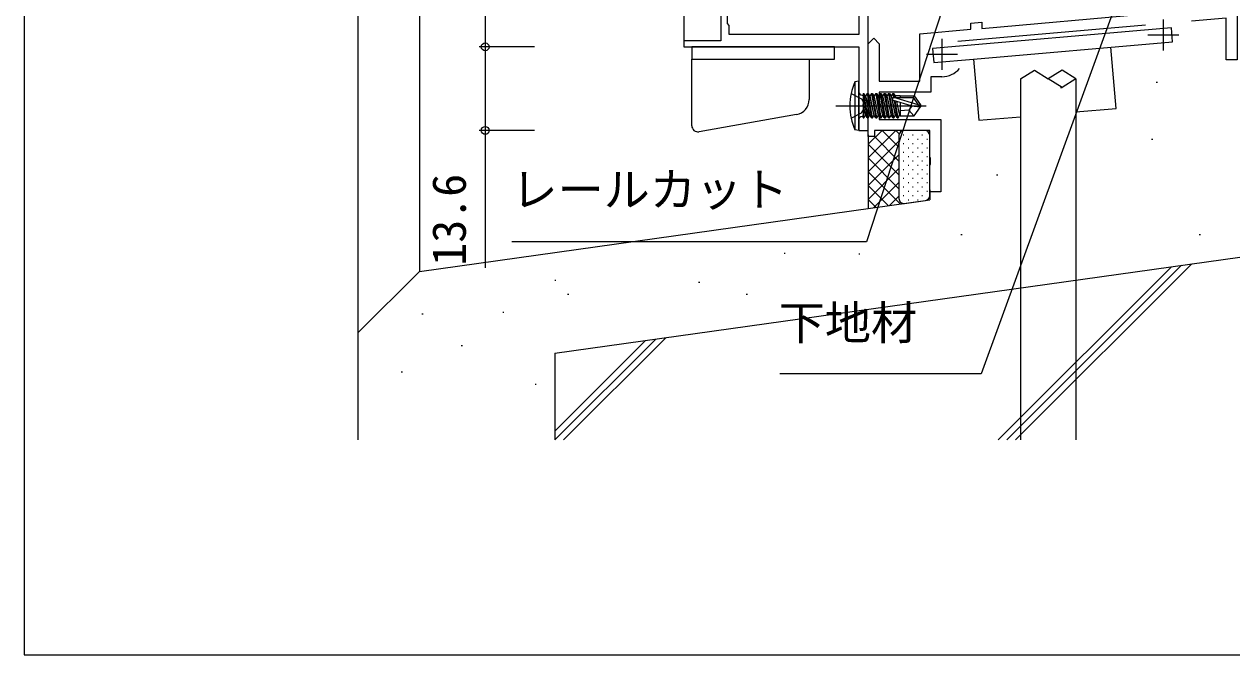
# Model space of a CAD drawing. Units: millimetres, scale not verified. Extents: x -437 to 438, y -281 to 279.
# Drawn here: x -436.8 to -240.4, y -281.3 to -178.6 of the extents above; entities that cross this region are included whole.
import ezdxf
from ezdxf.enums import TextEntityAlignment as Align

# ---------------------------------------------------------------- set-up
doc = ezdxf.new("R2010")
doc.units = ezdxf.units.MM
doc.header["$LTSCALE"] = 2
doc.layers.add('0-2_YKK_11', color=7, linetype='Continuous', lineweight=18)
for name, color, linetype in [('0-4_YKK_12', 2, 'Continuous'), ('0-5_YKK_13', 4, 'Continuous'), ('0-7_YKK_D', 6, 'Continuous'), ('0-8_YKK_ZWAK', 7, 'Continuous'), ('0-9_YSS_K', 3, 'Continuous'), ('0-A_YSS_KE', 3, 'Continuous')]:
    doc.layers.add(name, color=color, linetype=linetype)
doc.styles.add('ＭＳ ゴシック', font='')
doc.styles.get('ＭＳ ゴシック').set_extended_font_data('MS Gothic')

msp = doc.modelspace()

# ---------------------------------------------------------------- linework, layer by layer
at = {"layer": '0-2_YKK_11', "color": 4}
for p, q in [((-254.387, -178.765), (-284.935, -181.437)), ((-251.5, -177.87), (-251.5, -182.87)), ((-254, -180.37), (-249, -180.37)), ((-298.6, -180.903), (-297.7, -181.803)), ((-287.5, -181.018), (-287.5, -186.018)), ((-290, -183.518), (-285, -183.518)), ((-289.357, -200.424), (-289.5, -200.232)), ((-289.357, -201.382), (-289.357, -200.424))]:
    msp.add_line(p, q, dxfattribs=at)
for points in [[(-239.5, -138.278), (-239.5, -184.403), (-241.3, -184.403), (-241.3, -177.619), (-246.937, -178.113)], [(-281, -178.279), (-281, -179.286), (-254.3, -176.95), (-254.3, -172.903), (-256.5, -172.903), (-256.5, -161.117), (-256.337, -160.85)], [(-297.7, -181.803), (-297.7, -187.903), (-291.1, -187.903), (-291.1, -180.17), (-282.8, -179.444), (-282.8, -178.436), (-281, -178.279)], [(-289.5, -200.232), (-289.5, -195.903), (-298.5, -195.903), (-298.5, -196.903), (-299.5, -196.903), (-299.5, -195.903), (-299.5, -181.803), (-298.6, -180.903)], [(-287.5, -187.169), (-289.3, -187.169), (-289.3, -189.703), (-297.7, -189.703), (-297.7, -194.103), (-287.7, -194.103), (-287.7, -205.903), (-289.5, -205.903), (-289.5, -201.574), (-289.357, -201.382)]]:
    msp.add_lwpolyline(points, dxfattribs=at)
at = {"layer": '0-2_YKK_11', "color": 211}
for points in [[(-329.5, -150), (-329.5, -159.9), (-323.5, -159.9), (-323.5, -181.3), (-329.5, -181.3), (-329.5, -182.3), (-301, -182.3), (-301, -195.9), (-299.5, -195.9), (-299.5, -175.016), (-279.965, -174.334)], [(-298.023, -156.309), (-280.5, -155.39), (-280.5, -172.851), (-301, -173.567), (-301, -180.3), (-322.1, -180.3), (-322.1, -178.8), (-322.4, -178.5), (-322.4, -175.5), (-322.1, -175.2), (-322.1, -172.876), (-322.1, -172.2), (-322.4, -171.9), (-322.4, -170.8), (-322.1, -170.5), (-322.1, -160.176), (-317.223, -159.921)]]:
    msp.add_lwpolyline(points, dxfattribs=at)
at = {"layer": '0-2_YKK_11', "color": 4}
msp.add_arc((-287.5, -183.519), 3.65, 270, 320.8598, dxfattribs=at)
at = {"layer": '0-4_YKK_12'}
msp.add_line((-329.5, -159.4), (-329.5, -181.6), dxfattribs=at)
at = {"layer": '0-5_YKK_13'}
for p, q in [((-328.2, -182.3), (-328.2, -184.3)), ((-305, -182.3), (-328.2, -182.3)), ((-305, -184.3), (-305, -182.3)), ((-282.364, -184.301), (-249.988, -181.468)), ((-259.178, -192.311), (-260.05, -182.349)), ((-328.2, -184.3), (-325.018, -184.3)), ((-328.2, -195.143), (-328.2, -184.3)), ((-325.018, -184.3), (-305, -184.3)), ((-309.1, -184.3), (-309.1, -190.869)), ((-301, -187.9), (-301.652, -187.978)), ((-301.652, -187.978), (-301.652, -195.822)), ((-301, -195.9), (-301, -187.9)), ((-302.287, -189.9), (-300.572, -190.755)), ((-300.5, -190.17), (-300.3, -190.17)), ((-300.3, -189.921), (-300.3, -193.879)), ((-300.3, -189.921), (-300.212, -189.921)), ((-299.512, -193.879), (-300.212, -189.921)), ((-300.212, -189.921), (-299.994, -190.3)), ((-299.994, -190.3), (-299.294, -193.5)), ((-299.906, -190.3), (-299.994, -190.3)), ((-299.687, -189.921), (-299.906, -190.3)), ((-299.206, -193.5), (-299.906, -190.3)), ((-299.687, -189.921), (-299.512, -189.921)), ((-298.812, -193.879), (-299.512, -189.921)), ((-299.512, -189.921), (-299.294, -190.3)), ((-299.294, -190.3), (-298.594, -193.5)), ((-299.206, -190.3), (-299.294, -190.3)), ((-298.987, -189.921), (-299.206, -190.3)), ((-298.506, -190.3), (-298.594, -190.3)), ((-298.287, -189.921), (-298.506, -190.3)), ((-297.806, -193.5), (-298.506, -190.3)), ((-298.287, -189.921), (-298.112, -189.921)), ((-298.287, -189.921), (-297.587, -193.879)), ((-298.112, -189.921), (-297.894, -190.3)), ((-297.412, -193.879), (-298.112, -189.921)), ((-297.894, -190.3), (-297.194, -193.5)), ((-297.806, -190.3), (-297.894, -190.3)), ((-297.587, -189.921), (-297.806, -190.3)), ((-297.106, -193.5), (-297.806, -190.3)), ((-297.587, -189.921), (-296.887, -193.879)), ((-297.587, -189.921), (-297.412, -189.921)), ((-297.412, -189.921), (-297.194, -190.3)), ((-296.712, -193.879), (-297.412, -189.921)), ((-297.194, -190.3), (-296.494, -193.5)), ((-297.106, -190.3), (-297.194, -190.3)), ((-296.887, -189.921), (-297.106, -190.3)), ((-296.406, -193.5), (-297.106, -190.3)), ((-296.887, -189.921), (-296.187, -193.879)), ((-296.887, -189.921), (-296.712, -189.921)), ((-296.712, -189.921), (-296.494, -190.3)), ((-296.012, -193.879), (-296.712, -189.921)), ((-296.494, -190.3), (-295.794, -193.5)), ((-296.406, -190.3), (-296.494, -190.3)), ((-296.187, -189.921), (-296.406, -190.3)), ((-295.706, -193.5), (-296.406, -190.3)), ((-296.187, -189.921), (-295.487, -193.879)), ((-296.187, -189.921), (-296.012, -189.921)), ((-296.012, -189.921), (-295.794, -190.3)), ((-295.312, -193.879), (-296.012, -189.921)), ((-295.794, -190.3), (-295.094, -193.5)), ((-295.706, -190.3), (-295.794, -190.3)), ((-295.487, -189.921), (-295.706, -190.3)), ((-295.006, -193.5), (-295.706, -190.3)), ((-295.487, -189.921), (-295.375, -190.551)), ((-295.487, -189.921), (-295.312, -189.921)), ((-295.201, -190.55), (-295.312, -189.921)), ((-294.3, -190.3), (-295.094, -190.3)), ((-294.3, -190.25), (-294.3, -190.55)), ((-292.205, -190.55), (-291.362, -191.75)), ((-292.011, -190.25), (-291, -191.75)), ((-268.234, -188.91), (-267.968, -188.91)), ((-304.753, -191.9), (-290.07, -191.9)), ((-300.572, -190.755), (-299.963, -191.9)), ((-300.3, -192.101), (-299.994, -193.5)), ((-292.506, -191.9), (-295.406, -191.04)), ((-295.282, -191.077), (-294.787, -193.879)), ((-294.612, -193.879), (-295.098, -191.132)), ((-294.899, -191.191), (-294.394, -193.5)), ((-294.3, -191.368), (-294.3, -193.55)), ((-292.506, -191.9), (-291, -191.9)), ((-292.506, -191.9), (-291, -192.05)), ((-292.011, -193.55), (-291, -192.05)), ((-291.362, -191.75), (-291, -191.75)), ((-291, -191.75), (-291, -192.05)), ((-265.723, -192.883), (-259.178, -192.311)), ((-311.166, -193.331), (-327.026, -196.128)), ((-300.5, -193.63), (-300.3, -193.63)), ((-300.212, -193.879), (-299.994, -193.5)), ((-299.906, -193.5), (-299.994, -193.5)), ((-299.512, -193.879), (-299.294, -193.5)), ((-299.206, -193.5), (-299.294, -193.5)), ((-298.987, -193.879), (-298.812, -193.879)), ((-298.812, -193.879), (-298.594, -193.5)), ((-298.506, -193.5), (-298.594, -193.5)), ((-298.112, -193.879), (-297.894, -193.5)), ((-297.806, -193.5), (-297.894, -193.5)), ((-297.587, -193.879), (-297.806, -193.5)), ((-297.587, -193.879), (-297.412, -193.879)), ((-297.412, -193.879), (-297.194, -193.5)), ((-297.106, -193.5), (-297.194, -193.5)), ((-296.887, -193.879), (-297.106, -193.5)), ((-296.887, -193.879), (-296.712, -193.879)), ((-296.712, -193.879), (-296.494, -193.5)), ((-296.406, -193.5), (-296.494, -193.5)), ((-296.187, -193.879), (-296.406, -193.5)), ((-296.187, -193.879), (-296.012, -193.879)), ((-296.012, -193.879), (-295.794, -193.5)), ((-295.706, -193.5), (-295.794, -193.5)), ((-295.487, -193.879), (-295.706, -193.5)), ((-295.487, -193.879), (-295.312, -193.879)), ((-295.312, -193.879), (-295.094, -193.5)), ((-295.006, -193.5), (-295.094, -193.5)), ((-294.787, -193.879), (-295.006, -193.5)), ((-294.787, -193.879), (-294.612, -193.879)), ((-294.612, -193.879), (-294.394, -193.5)), ((-294.306, -193.5), (-294.394, -193.5)), ((-294.3, -193.55), (-292.011, -193.55)), ((-292.9, -192.6), (-292.088, -193.55)), ((-281.493, -194.263), (-274.723, -193.671)), ((-301, -195.9), (-301.652, -195.822))]:
    msp.add_line(p, q, dxfattribs=at)
for points in [[(-249.988, -181.468), (-250.189, -179.177), (-289.04, -182.576), (-288.84, -184.868), (-282.364, -184.301), (-281.493, -194.263)], [(-274.718, -187.51), (-272.468, -186.11), (-270.218, -187.51)], [(-265.718, -187.51), (-267.968, -186.11), (-270.218, -187.51)], [(-267.939, -186.111), (-267.954, -186.111), (-267.968, -186.11)], [(-274.718, -187.51), (-274.718, -221.554), (-274.718, -246.3)], [(-265.718, -187.51), (-267.968, -188.91), (-270.218, -187.51)], [(-265.718, -187.51), (-265.718, -220.29), (-265.718, -246.3)], [(-300.3, -190.415), (-299.687, -193.879), (-299.512, -193.879)], [(-299.687, -189.921), (-298.987, -193.879), (-299.206, -193.5)], [(-298.287, -193.879), (-298.506, -193.5), (-299.206, -190.3)], [(-298.987, -189.921), (-298.287, -193.879), (-298.112, -193.879), (-298.812, -189.921)], [(-298.987, -189.921), (-298.812, -189.921), (-298.594, -190.3), (-297.894, -193.5)], [(-291.362, -191.75), (-295.351, -190.55), (-292.205, -190.55)], [(-295.312, -189.921), (-295.094, -190.3), (-295.039, -190.55)], [(-294.3, -190.25), (-292.011, -190.25), (-292.205, -190.55)], [(-302.287, -193.9), (-300.572, -193.045), (-299.963, -191.9)], [(-299.687, -193.879), (-299.906, -193.5), (-300.3, -191.699)], [(-292.399, -191.9), (-292.9, -192.6), (-294.3, -192.74)], [(-300.3, -193.879), (-300.212, -193.879), (-300.3, -193.385)]]:
    msp.add_lwpolyline(points, dxfattribs=at)
for centre, radius, start, end in [((-293, -191.9), 9.5, 155.61796, 204.38204), ((-300.5, -189.67), 0.5, 180, 270), ((-295.351, -190.798), 0.248, 90, 257.19096), ((-311.6, -190.869), 2.5, 280, 0), ((-300.5, -194.13), 0.5, 90, 180), ((-327.2, -195.143), 1, 180, 280)]:
    msp.add_arc(centre, radius, start, end, dxfattribs=at)
at = {"layer": '0-7_YKK_D'}
for p, q in [((-361.8, -149.3), (-361.8, -182.3)), ((-353.8, -182.3), (-362.8, -182.3)), ((-353.8, -182.3), (-362.8, -182.3)), ((-353.8, -195.903), (-362.8, -195.903))]:
    msp.add_line(p, q, dxfattribs=at)
for points in [[(-285.015, -168.622), (-285.803, -171.047), (-299.77, -214.034), (-357.446, -214.034)], [(-258.5, -173.402), (-259.372, -175.798), (-281.116, -235.54), (-313.86, -235.54)], [(-361.8, -182.3), (-361.8, -195.903), (-361.8, -218.285)]]:
    msp.add_lwpolyline(points, dxfattribs=at)
for centre in [(-361.8, -182.3), (-361.8, -182.3), (-361.8, -195.903)]:
    msp.add_circle(centre, 0.637, dxfattribs=at)
at = {"layer": '0-8_YKK_ZWAK'}
msp.add_line((-436.8, 243.7), (-436.8, -281.3), dxfattribs=at)
msp.add_lwpolyline([(-436.8, -281.3), (438.2, -281.3), (438.2, 243.7)], dxfattribs=at)
at = {"layer": '0-9_YSS_K'}
for p, q in [((-382.502, -33.3), (-382.502, -228.879)), ((-372.502, -33.3), (-372.502, -218.879)), ((-252.659, -188.042), (-252.459, -188.042)), ((-299.5, -198.148), (-297.255, -195.903)), ((-299.5, -200.393), (-295.01, -195.903)), ((-294.5, -198.658), (-297.255, -195.903)), ((-294.46, -196.453), (-295.01, -195.903)), ((-290.3, -195.903), (-293.7, -195.903)), ((-299.5, -196.603), (-299.5, -208.626)), ((-299.5, -202.638), (-294.5, -197.638)), ((-294.5, -203.148), (-299.5, -198.148)), ((-294.5, -200.903), (-298.588, -196.815)), ((-294.5, -196.703), (-294.5, -207.004)), ((-294.5, -197.318), (-294.4, -197.318)), ((-293.792, -196.61), (-293.692, -196.61)), ((-293.792, -198.025), (-293.692, -198.025)), ((-292.985, -197.318), (-292.885, -197.318)), ((-292.277, -196.61), (-292.177, -196.61)), ((-292.277, -198.025), (-292.177, -198.025)), ((-291.47, -197.318), (-291.37, -197.318)), ((-290.762, -196.61), (-290.662, -196.61)), ((-290.762, -198.025), (-290.662, -198.025)), ((-289.955, -197.318), (-289.855, -197.318)), ((-289.5, -206.526), (-289.5, -196.703)), ((-253.419, -197.341), (-253.219, -197.341)), ((-299.5, -204.883), (-294.5, -199.883)), ((-294.5, -198.733), (-294.4, -198.733)), ((-294.5, -200.148), (-294.4, -200.148)), ((-293.792, -199.44), (-293.692, -199.44)), ((-292.985, -198.733), (-292.885, -198.733)), ((-292.985, -200.148), (-292.885, -200.148)), ((-292.277, -199.44), (-292.177, -199.44)), ((-291.47, -198.733), (-291.37, -198.733)), ((-291.47, -200.148), (-291.37, -200.148)), ((-290.762, -199.44), (-290.662, -199.44)), ((-289.955, -198.733), (-289.855, -198.733)), ((-289.955, -200.148), (-289.855, -200.148)), ((-294.5, -205.393), (-299.5, -200.393)), ((-299.5, -207.128), (-294.5, -202.128)), ((-294.5, -201.563), (-294.4, -201.563)), ((-293.792, -200.855), (-293.692, -200.855)), ((-293.792, -202.27), (-293.692, -202.27)), ((-292.985, -201.563), (-292.885, -201.563)), ((-292.277, -200.855), (-292.177, -200.855)), ((-292.277, -202.27), (-292.177, -202.27)), ((-291.47, -201.563), (-291.37, -201.563)), ((-290.762, -200.855), (-290.662, -200.855)), ((-290.762, -202.27), (-290.662, -202.27)), ((-289.955, -201.563), (-289.855, -201.563)), ((-294.249, -207.889), (-299.5, -202.638)), ((-294.5, -202.978), (-294.4, -202.978)), ((-293.792, -203.685), (-293.692, -203.685)), ((-292.985, -202.978), (-292.885, -202.978)), ((-292.277, -203.685), (-292.177, -203.685)), ((-291.47, -202.978), (-291.37, -202.978)), ((-290.762, -203.685), (-290.662, -203.685)), ((-289.955, -202.978), (-289.855, -202.978)), ((-278.62, -203.156), (-278.42, -203.156)), ((-296.218, -208.165), (-299.5, -204.883)), ((-298.631, -208.504), (-294.5, -204.373)), ((-294.5, -204.393), (-294.4, -204.393)), ((-294.5, -205.808), (-294.4, -205.808)), ((-293.792, -205.1), (-293.692, -205.1)), ((-292.985, -204.393), (-292.885, -204.393)), ((-292.985, -205.808), (-292.885, -205.808)), ((-292.277, -205.1), (-292.177, -205.1)), ((-291.47, -204.393), (-291.37, -204.393)), ((-291.47, -205.808), (-291.37, -205.808)), ((-290.762, -205.1), (-290.662, -205.1)), ((-289.955, -204.393), (-289.855, -204.393)), ((-289.955, -205.808), (-289.855, -205.808)), ((-298.186, -208.442), (-299.5, -207.128)), ((-296.019, -208.137), (-294.5, -206.618)), ((-294.469, -207.223), (-294.4, -207.223)), ((-293.792, -206.515), (-293.692, -206.515)), ((-293.588, -207.796), (-290.188, -207.318)), ((-292.985, -207.223), (-292.885, -207.223)), ((-292.277, -206.515), (-292.177, -206.515)), ((-291.47, -207.223), (-291.37, -207.223)), ((-290.762, -206.515), (-290.662, -206.515)), ((-289.955, -207.223), (-289.906, -207.223)), ((-284.436, -212.849), (-284.236, -212.849)), ((-245.665, -212.849), (-245.465, -212.849)), ((-313.197, -215.903), (-312.997, -215.903)), ((-301.049, -215.975), (-300.849, -215.975)), ((-276.947, -246.3), (-248.519, -217.872)), ((-275.533, -246.3), (-246.874, -217.641)), ((-278.362, -246.3), (-250.164, -218.103)), ((-350.497, -220.29), (-350.297, -220.29)), ((-327.083, -220.603), (-326.883, -220.603)), ((-348.407, -222.542), (-348.207, -222.542)), ((-319.329, -222.542), (-319.129, -222.542)), ((-372.085, -225.77), (-371.885, -225.77)), ((-358.948, -225.525), (-358.748, -225.525)), ((-349.072, -246.3), (-332.429, -229.656)), ((-365.704, -230.903), (-365.504, -230.903)), ((-350.499, -244.898), (-335.719, -230.119)), ((-350.486, -246.3), (-334.074, -229.887)), ((-375.462, -235.227), (-375.262, -235.227)), ((-353.694, -237.22), (-353.494, -237.22))]:
    msp.add_line(p, q, dxfattribs=at)
for centre, start, end in [((-293.7, -196.703), 90, 180), ((-290.3, -196.703), 0, 90), ((-293.7, -207.004), 180, 277.99462), ((-290.3, -206.526), 277.99462, 0)]:
    msp.add_arc(centre, 0.8, start, end, dxfattribs=at)
at = {"layer": '0-A_YSS_KE'}
for p, q in [((-289.497, -205.603), (-289.497, -207.221)), ((-372.503, -218.879), (-289.497, -207.221)), ((-350.499, -232.194), (-234.5, -215.903)), ((-372.502, -218.879), (-382.502, -228.879)), ((-382.502, -228.879), (-382.502, -246.3)), ((-350.499, -232.194), (-350.499, -246.3))]:
    msp.add_line(p, q, dxfattribs=at)

# ---------------------------------------------------------------- texts
at = {"layer": '0-7_YKK_D', "style": 'ＭＳ ゴシック'}
msp.add_text('13.6', height=5.499, rotation=90, dxfattribs=at).set_placement((-363.3, -217.936), align=Align.BOTTOM_LEFT)
for s, p in [('レールカット', (-357.53, -209.93)), ('下地材', (-314.05, -231.607))]:
    msp.add_text(s, height=5.499, dxfattribs=at).set_placement(p, align=Align.BOTTOM_LEFT)

doc.saveas('drawing.dxf')
